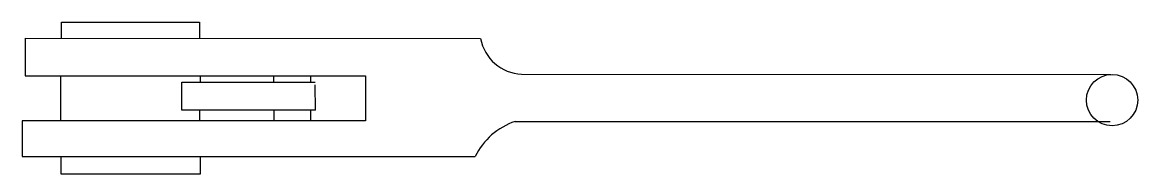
# Model space of a CAD drawing. Header units: millimetres. Extents: x 467 to 39028, y -12467 to 24298.
# Drawn here: x 22619 to 24524, y 5813 to 6071 of the extents above; entities that cross this region are included whole.
import ezdxf

# ---------------------------------------------------------------- set-up
doc = ezdxf.new("R2010")
doc.units = ezdxf.units.MM

msp = doc.modelspace()

# ---------------------------------------------------------------- linework, layer by layer
for p, q in [((22686.196, 6044.281), (22686.196, 6071.257)), ((22686.196, 6071.257), (22921.939, 6071.257)), ((22921.939, 6071.257), (22921.905, 6043.992)), ((22623.805, 6044.358), (22623.805, 5979.992)), ((22623.805, 6044.358), (23401.901, 6043.403)), ((23471.732, 5982.613), (24478.038, 5982.305)), ((22623.805, 5979.992), (23205.279, 5979.992)), ((22684.164, 5979.992), (22684.164, 5903.366)), ((22891.883, 5921.203), (22891.883, 5968.899)), ((22891.883, 5968.899), (23119.145, 5968.899)), ((22922.759, 5979.992), (22922.759, 5968.899)), ((23047.929, 5979.992), (23047.929, 5968.899)), ((23111.279, 5979.992), (23111.279, 5968.899)), ((23120.055, 5921.203), (23119.462, 5964.447)), ((23205.279, 5979.992), (23205.279, 5903.366)), ((23120.055, 5921.203), (22891.883, 5921.203)), ((22921.631, 5921.203), (22921.631, 5903.366)), ((23048.477, 5921.203), (23048.477, 5903.366)), ((23111.626, 5921.203), (23111.626, 5903.366)), ((23205.279, 5903.366), (22619.203, 5903.366)), ((22619.203, 5903.366), (22619.203, 5842.065)), ((23460.878, 5902.295), (24476.994, 5902.007)), ((22619.203, 5842.065), (23392.455, 5842.065)), ((22685.255, 5842.065), (22685.255, 5813.033)), ((22923.664, 5813.033), (22923.664, 5842.065)), ((22685.255, 5813.033), (22923.664, 5813.033))]:
    msp.add_line(p, q)
msp.add_circle((24480.126, 5938.506), 43.798)
for centre, radius, start, end in [((23475.431, 6057.364), 74.843, 190.750775, 267.167667), ((23498.892, 5790.129), 118.432, 108.721985, 153.989878)]:
    msp.add_arc(centre, radius, start, end)

doc.saveas('drawing.dxf')
